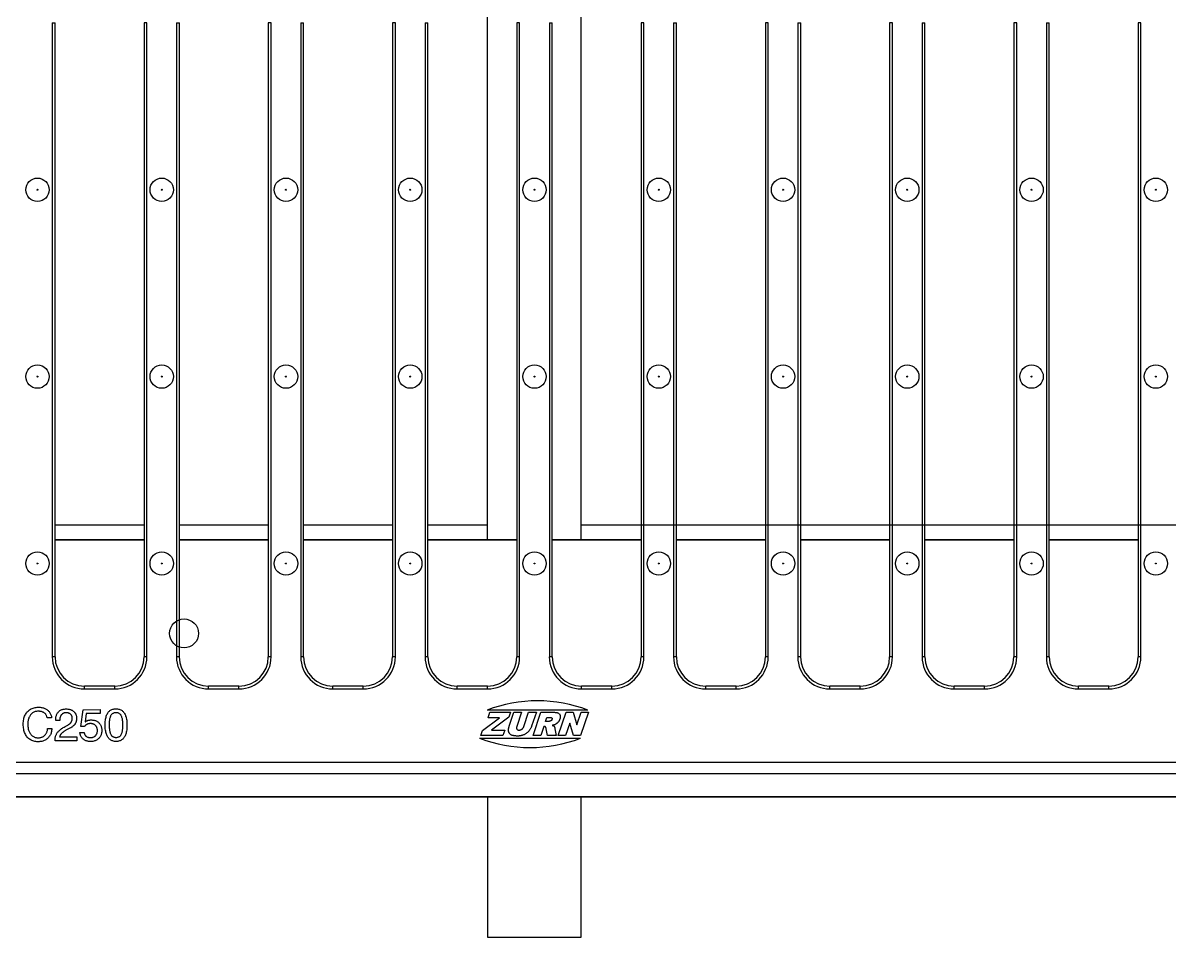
# Model space of a CAD drawing. Extents: x -2 to 148, y 0 to 64.
# Drawn here: x 86.43 to 98.69, y 43.62 to 53.41 of the extents above; entities that cross this region are included whole.
import ezdxf

# ---------------------------------------------------------------- set-up
doc = ezdxf.new("R2010")
doc.units = 0
doc.header["$LTSCALE"] = 0.75
doc.header["$MEASUREMENT"] = 0
for name, color, linetype in [('BASE', 7, 'CONTINUOUS'), ('DIM', 2, 'CONTINUOUS'), ('FRAME', 7, 'CONTINUOUS'), ('SIDEWALL', 7, 'CONTINUOUS')]:
    doc.layers.add(name, color=color, linetype=linetype)
doc.layers.add('Visible Edges(DANS)', color=7, linetype='CONTINUOUS', lineweight=25)
doc.layers.add('Visible Tangent Edges(DANS)', color=7, linetype='CONTINUOUS', lineweight=25)

# ---------------------------------------------------------------- blocks, each defined once
blk = doc.blocks.new('12 grate')
at = {"layer": 'Visible Edges(DANS)'}
for p, q in [((30.001, 62.106), (30.001, 68.89)), ((30.953, 68.89), (30.953, 62.106)), ((31.331, 62.106), (31.331, 68.89)), ((32.283, 68.89), (32.283, 62.106)), ((32.661, 62.106), (32.661, 68.89)), ((33.613, 68.89), (33.613, 62.106)), ((33.991, 62.106), (33.991, 68.89)), ((34.943, 68.89), (34.943, 62.106)), ((35.321, 62.106), (35.321, 68.89)), ((36.273, 68.89), (36.273, 62.106)), ((36.651, 62.106), (36.651, 68.89)), ((37.603, 68.89), (37.603, 62.106)), ((37.981, 62.106), (37.981, 68.89)), ((38.933, 68.89), (38.933, 62.106)), ((39.311, 62.106), (39.311, 68.89)), ((40.263, 68.89), (40.263, 62.106)), ((40.641, 62.106), (40.641, 68.89)), ((41.593, 68.89), (41.593, 62.106)), ((30.639, 61.793), (30.314, 61.793)), ((31.969, 61.793), (31.644, 61.793)), ((33.299, 61.793), (32.974, 61.793)), ((34.629, 61.793), (34.304, 61.793)), ((35.959, 61.793), (35.634, 61.793)), ((37.289, 61.793), (36.964, 61.793)), ((38.619, 61.793), (38.294, 61.793)), ((39.949, 61.793), (39.624, 61.793)), ((41.279, 61.793), (40.954, 61.793)), ((30.275, 61.36), (30.301, 61.539)), ((30.301, 61.539), (30.482, 61.54)), ((30.334, 61.499), (30.321, 61.408)), ((30.482, 61.5), (30.334, 61.499)), ((30.482, 61.54), (30.482, 61.5)), ((35.704, 61.535), (34.624, 61.535)), ((34.635, 61.453), (34.655, 61.512)), ((34.655, 61.512), (34.874, 61.512)), ((34.874, 61.512), (34.856, 61.459)), ((34.861, 61.364), (34.912, 61.512)), ((34.912, 61.512), (34.994, 61.512)), ((34.994, 61.512), (34.942, 61.361)), ((35.018, 61.361), (35.069, 61.512)), ((35.069, 61.512), (35.152, 61.512)), ((35.152, 61.512), (35.101, 61.364)), ((35.116, 61.262), (35.201, 61.512)), ((35.201, 61.512), (35.33, 61.512)), ((35.385, 61.262), (35.471, 61.512)), ((35.471, 61.512), (35.546, 61.512)), ((35.546, 61.512), (35.586, 61.378)), ((35.586, 61.378), (35.632, 61.512)), ((35.71, 61.512), (35.625, 61.262)), ((35.632, 61.512), (35.71, 61.512)), ((29.963, 61.452), (29.917, 61.452)), ((29.92, 61.337), (29.966, 61.337)), ((30.007, 61.425), (30.007, 61.431)), ((30.051, 61.425), (30.007, 61.425)), ((30.051, 61.429), (30.051, 61.425)), ((30.107, 61.359), (30.136, 61.375)), ((30.159, 61.341), (30.13, 61.326)), ((30.314, 61.36), (30.275, 61.36)), ((34.575, 61.317), (34.757, 61.453)), ((34.757, 61.453), (34.635, 61.453)), ((34.856, 61.459), (34.673, 61.321)), ((35.232, 61.361), (35.199, 61.262)), ((35.235, 61.361), (35.232, 61.361)), ((35.25, 61.413), (35.265, 61.456)), ((35.278, 61.413), (35.25, 61.413)), ((35.265, 61.456), (35.294, 61.456)), ((35.509, 61.396), (35.463, 61.262)), ((35.549, 61.262), (35.509, 61.396)), ((30.049, 61.249), (30.232, 61.25)), ((30.232, 61.25), (30.232, 61.208)), ((30.266, 61.296), (30.311, 61.296)), ((34.544, 61.235), (35.624, 61.235)), ((34.557, 61.262), (34.575, 61.317)), ((34.794, 61.262), (34.557, 61.262)), ((34.673, 61.321), (34.814, 61.321)), ((34.814, 61.321), (34.794, 61.262)), ((35.199, 61.262), (35.116, 61.262)), ((35.272, 61.262), (35.257, 61.336)), ((35.362, 61.262), (35.272, 61.262)), ((35.351, 61.336), (35.362, 61.262)), ((35.463, 61.262), (35.385, 61.262)), ((35.625, 61.262), (35.549, 61.262)), ((30, 61.207), (30, 61.21)), ((30.232, 61.208), (30, 61.207)), ((27.812, 60.979), (42.449, 60.979))]:
    blk.add_line(p, q, dxfattribs=at)
at = {"layer": 'Visible Edges(DANS)', "flags": 128}
for points in [[(29.66, 61.386), (29.66, 61.399), (29.661, 61.412), (29.663, 61.425), (29.665, 61.437), (29.667, 61.448), (29.671, 61.46), (29.675, 61.47), (29.679, 61.481), (29.684, 61.49), (29.69, 61.499), (29.696, 61.508), (29.703, 61.517), (29.711, 61.524), (29.719, 61.531), (29.727, 61.538), (29.736, 61.544), (29.745, 61.549), (29.755, 61.553), (29.765, 61.557), (29.776, 61.56), (29.786, 61.562), (29.798, 61.564), (29.81, 61.565), (29.822, 61.565)], [(29.82, 61.523), (29.811, 61.523), (29.803, 61.522), (29.795, 61.521), (29.787, 61.519), (29.78, 61.517), (29.773, 61.514), (29.766, 61.51), (29.76, 61.506), (29.754, 61.502), (29.748, 61.497), (29.743, 61.492), (29.738, 61.486), (29.733, 61.479), (29.729, 61.472), (29.725, 61.465), (29.721, 61.457), (29.718, 61.449), (29.716, 61.44), (29.714, 61.431), (29.712, 61.422), (29.71, 61.412), (29.709, 61.402), (29.709, 61.391), (29.709, 61.38)], [(29.917, 61.452), (29.916, 61.457), (29.914, 61.463), (29.913, 61.468), (29.91, 61.473), (29.908, 61.478), (29.906, 61.482), (29.903, 61.487), (29.9, 61.491), (29.897, 61.495), (29.893, 61.498), (29.889, 61.502), (29.885, 61.505), (29.881, 61.508), (29.876, 61.511), (29.872, 61.513), (29.867, 61.515), (29.862, 61.517), (29.856, 61.519), (29.851, 61.52), (29.845, 61.521), (29.839, 61.522), (29.833, 61.523), (29.827, 61.523), (29.82, 61.523)], [(29.822, 61.565), (29.832, 61.565), (29.841, 61.565), (29.85, 61.564), (29.859, 61.562), (29.868, 61.56), (29.876, 61.558), (29.884, 61.555), (29.892, 61.552), (29.899, 61.549), (29.906, 61.544), (29.913, 61.54), (29.919, 61.535), (29.925, 61.53), (29.931, 61.524), (29.936, 61.519), (29.941, 61.512), (29.945, 61.506), (29.949, 61.499), (29.953, 61.492), (29.956, 61.485), (29.958, 61.477), (29.961, 61.469), (29.962, 61.46), (29.963, 61.452)], [(30.007, 61.431), (30.007, 61.439), (30.008, 61.448), (30.009, 61.456), (30.01, 61.464), (30.012, 61.472), (30.014, 61.479), (30.017, 61.486), (30.02, 61.493), (30.024, 61.499), (30.028, 61.505), (30.032, 61.511), (30.037, 61.516), (30.042, 61.521), (30.048, 61.526), (30.053, 61.53), (30.059, 61.534), (30.066, 61.537), (30.073, 61.54), (30.08, 61.542), (30.087, 61.544), (30.095, 61.546), (30.102, 61.547), (30.111, 61.548), (30.119, 61.548)], [(30.117, 61.507), (30.112, 61.507), (30.107, 61.507), (30.103, 61.506), (30.098, 61.505), (30.094, 61.504), (30.09, 61.502), (30.086, 61.5), (30.082, 61.498), (30.078, 61.495), (30.075, 61.493), (30.072, 61.49), (30.069, 61.486), (30.066, 61.483), (30.063, 61.479), (30.061, 61.475), (30.059, 61.471), (30.057, 61.466), (30.056, 61.461), (30.054, 61.456), (30.053, 61.451), (30.052, 61.446), (30.052, 61.44), (30.051, 61.435), (30.051, 61.429)], [(30.185, 61.448), (30.185, 61.452), (30.184, 61.457), (30.184, 61.461), (30.183, 61.465), (30.182, 61.469), (30.18, 61.472), (30.179, 61.476), (30.177, 61.479), (30.175, 61.482), (30.172, 61.485), (30.169, 61.488), (30.167, 61.491), (30.163, 61.494), (30.16, 61.496), (30.157, 61.498), (30.153, 61.5), (30.149, 61.502), (30.145, 61.503), (30.141, 61.505), (30.137, 61.506), (30.132, 61.506), (30.127, 61.507), (30.122, 61.507), (30.117, 61.507)], [(30.119, 61.548), (30.128, 61.548), (30.136, 61.547), (30.143, 61.546), (30.151, 61.545), (30.158, 61.543), (30.165, 61.541), (30.171, 61.539), (30.178, 61.536), (30.184, 61.533), (30.19, 61.529), (30.195, 61.525), (30.2, 61.52), (30.205, 61.516), (30.21, 61.511), (30.214, 61.506), (30.217, 61.5), (30.221, 61.494), (30.223, 61.488), (30.226, 61.482), (30.228, 61.476), (30.229, 61.469), (30.23, 61.462), (30.231, 61.455), (30.231, 61.448)], [(30.536, 61.374), (30.536, 61.388), (30.537, 61.402), (30.538, 61.415), (30.539, 61.427), (30.541, 61.439), (30.543, 61.45), (30.546, 61.461), (30.549, 61.471), (30.552, 61.48), (30.556, 61.489), (30.561, 61.497), (30.565, 61.505), (30.57, 61.512), (30.576, 61.519), (30.582, 61.525), (30.588, 61.53), (30.595, 61.535), (30.602, 61.539), (30.609, 61.542), (30.617, 61.545), (30.625, 61.547), (30.634, 61.549), (30.643, 61.55), (30.652, 61.55)], [(30.583, 61.375), (30.583, 61.386), (30.583, 61.397), (30.583, 61.407), (30.584, 61.417), (30.585, 61.427), (30.587, 61.435), (30.588, 61.444), (30.59, 61.452), (30.592, 61.459), (30.594, 61.466), (30.596, 61.472), (30.599, 61.478), (30.602, 61.483), (30.605, 61.487), (30.609, 61.492), (30.612, 61.496), (30.616, 61.499), (30.621, 61.502), (30.625, 61.504), (30.63, 61.507), (30.635, 61.508), (30.641, 61.509), (30.646, 61.51), (30.652, 61.51)], [(30.652, 61.55), (30.661, 61.55), (30.67, 61.549), (30.679, 61.547), (30.687, 61.545), (30.695, 61.543), (30.703, 61.539), (30.71, 61.535), (30.717, 61.531), (30.723, 61.525), (30.729, 61.519), (30.734, 61.513), (30.74, 61.506), (30.744, 61.498), (30.749, 61.49), (30.753, 61.481), (30.756, 61.472), (30.76, 61.462), (30.762, 61.451), (30.765, 61.44), (30.767, 61.428), (30.768, 61.416), (30.769, 61.403), (30.77, 61.389), (30.77, 61.375)], [(30.652, 61.51), (30.658, 61.51), (30.664, 61.509), (30.669, 61.508), (30.674, 61.507), (30.679, 61.505), (30.684, 61.502), (30.688, 61.499), (30.692, 61.496), (30.696, 61.492), (30.699, 61.488), (30.703, 61.483), (30.706, 61.478), (30.708, 61.473), (30.711, 61.466), (30.713, 61.46), (30.715, 61.453), (30.717, 61.445), (30.718, 61.436), (30.72, 61.428), (30.721, 61.418), (30.722, 61.408), (30.722, 61.398), (30.723, 61.387), (30.723, 61.375)], [(35.33, 61.512), (35.339, 61.512), (35.347, 61.512), (35.354, 61.511), (35.361, 61.511), (35.367, 61.51), (35.373, 61.509), (35.378, 61.507), (35.382, 61.506), (35.387, 61.504), (35.39, 61.502), (35.394, 61.5), (35.397, 61.497), (35.4, 61.494), (35.402, 61.49), (35.404, 61.486), (35.406, 61.482), (35.407, 61.478), (35.408, 61.473), (35.408, 61.469), (35.408, 61.464), (35.408, 61.458), (35.407, 61.453), (35.406, 61.447), (35.404, 61.441)], [(29.819, 61.197), (29.807, 61.197), (29.795, 61.198), (29.784, 61.2), (29.773, 61.202), (29.762, 61.205), (29.753, 61.209), (29.743, 61.213), (29.734, 61.219), (29.725, 61.225), (29.717, 61.231), (29.71, 61.239), (29.702, 61.247), (29.696, 61.255), (29.69, 61.264), (29.684, 61.274), (29.679, 61.284), (29.675, 61.295), (29.671, 61.306), (29.667, 61.318), (29.665, 61.331), (29.663, 61.344), (29.661, 61.357), (29.66, 61.371), (29.66, 61.386)], [(29.709, 61.38), (29.709, 61.369), (29.71, 61.359), (29.711, 61.349), (29.712, 61.34), (29.714, 61.331), (29.717, 61.322), (29.719, 61.314), (29.723, 61.306), (29.726, 61.298), (29.73, 61.291), (29.735, 61.284), (29.74, 61.277), (29.745, 61.271), (29.75, 61.265), (29.756, 61.26), (29.762, 61.256), (29.769, 61.252), (29.775, 61.248), (29.782, 61.245), (29.789, 61.243), (29.797, 61.241), (29.804, 61.24), (29.812, 61.239), (29.821, 61.239)], [(29.966, 61.337), (29.966, 61.326), (29.964, 61.316), (29.962, 61.307), (29.96, 61.297), (29.957, 61.288), (29.954, 61.279), (29.95, 61.271), (29.946, 61.263), (29.941, 61.256), (29.935, 61.248), (29.93, 61.241), (29.923, 61.235), (29.916, 61.229), (29.909, 61.223), (29.901, 61.218), (29.894, 61.214), (29.885, 61.21), (29.877, 61.206), (29.868, 61.203), (29.859, 61.201), (29.849, 61.199), (29.839, 61.198), (29.829, 61.197), (29.819, 61.197)], [(30, 61.21), (30.001, 61.218), (30.001, 61.226), (30.002, 61.234), (30.003, 61.241), (30.004, 61.248), (30.006, 61.255), (30.008, 61.262), (30.011, 61.269), (30.014, 61.275), (30.017, 61.281), (30.02, 61.287), (30.024, 61.293), (30.028, 61.299), (30.033, 61.304), (30.038, 61.31), (30.044, 61.315), (30.05, 61.321), (30.057, 61.326), (30.064, 61.332), (30.071, 61.337), (30.08, 61.343), (30.088, 61.348), (30.097, 61.354), (30.107, 61.359)], [(30.136, 61.375), (30.14, 61.378), (30.144, 61.38), (30.148, 61.382), (30.151, 61.385), (30.155, 61.388), (30.158, 61.39), (30.161, 61.393), (30.164, 61.396), (30.166, 61.398), (30.169, 61.401), (30.171, 61.404), (30.173, 61.407), (30.175, 61.41), (30.177, 61.413), (30.178, 61.416), (30.18, 61.419), (30.181, 61.423), (30.182, 61.426), (30.183, 61.429), (30.184, 61.433), (30.184, 61.437), (30.185, 61.44), (30.185, 61.444), (30.185, 61.448)], [(30.231, 61.448), (30.231, 61.442), (30.231, 61.436), (30.23, 61.431), (30.229, 61.425), (30.228, 61.42), (30.227, 61.415), (30.225, 61.41), (30.223, 61.405), (30.221, 61.4), (30.219, 61.395), (30.216, 61.391), (30.214, 61.386), (30.21, 61.382), (30.207, 61.378), (30.203, 61.374), (30.2, 61.37), (30.195, 61.366), (30.191, 61.362), (30.186, 61.358), (30.181, 61.354), (30.176, 61.351), (30.17, 61.347), (30.165, 61.344), (30.159, 61.341)], [(30.378, 61.391), (30.375, 61.391), (30.372, 61.391), (30.369, 61.391), (30.366, 61.39), (30.363, 61.39), (30.36, 61.389), (30.357, 61.388), (30.354, 61.387), (30.351, 61.387), (30.348, 61.386), (30.345, 61.384), (30.343, 61.383), (30.34, 61.382), (30.337, 61.38), (30.335, 61.379), (30.332, 61.377), (30.33, 61.375), (30.327, 61.373), (30.325, 61.371), (30.323, 61.369), (30.321, 61.367), (30.318, 61.365), (30.316, 61.362), (30.314, 61.36)], [(30.321, 61.408), (30.323, 61.41), (30.325, 61.411), (30.327, 61.413), (30.329, 61.415), (30.332, 61.416), (30.334, 61.417), (30.336, 61.419), (30.339, 61.42), (30.342, 61.421), (30.344, 61.422), (30.347, 61.423), (30.35, 61.424), (30.352, 61.425), (30.355, 61.426), (30.358, 61.427), (30.361, 61.428), (30.364, 61.428), (30.367, 61.429), (30.37, 61.429), (30.373, 61.429), (30.376, 61.43), (30.379, 61.43), (30.382, 61.43), (30.385, 61.43)], [(30.454, 61.316), (30.454, 61.322), (30.453, 61.327), (30.452, 61.333), (30.451, 61.338), (30.45, 61.343), (30.449, 61.347), (30.447, 61.352), (30.445, 61.356), (30.442, 61.36), (30.439, 61.364), (30.436, 61.368), (30.433, 61.371), (30.43, 61.374), (30.426, 61.377), (30.422, 61.38), (30.418, 61.382), (30.414, 61.384), (30.409, 61.386), (30.405, 61.388), (30.4, 61.389), (30.395, 61.39), (30.39, 61.391), (30.384, 61.391), (30.378, 61.391)], [(30.385, 61.43), (30.394, 61.43), (30.402, 61.429), (30.41, 61.428), (30.418, 61.427), (30.425, 61.425), (30.432, 61.423), (30.439, 61.42), (30.446, 61.417), (30.452, 61.413), (30.458, 61.409), (30.464, 61.405), (30.469, 61.4), (30.474, 61.395), (30.479, 61.389), (30.483, 61.383), (30.487, 61.377), (30.49, 61.371), (30.493, 61.364), (30.495, 61.357), (30.497, 61.35), (30.499, 61.343), (30.5, 61.335), (30.5, 61.327), (30.501, 61.319)], [(30.653, 61.2), (30.644, 61.2), (30.635, 61.201), (30.627, 61.203), (30.618, 61.205), (30.61, 61.208), (30.603, 61.211), (30.596, 61.215), (30.589, 61.22), (30.583, 61.225), (30.577, 61.231), (30.571, 61.237), (30.566, 61.244), (30.562, 61.252), (30.557, 61.26), (30.553, 61.269), (30.55, 61.278), (30.547, 61.288), (30.544, 61.299), (30.542, 61.31), (30.54, 61.322), (30.538, 61.334), (30.537, 61.347), (30.536, 61.36), (30.536, 61.374)], [(30.653, 61.24), (30.647, 61.24), (30.642, 61.241), (30.636, 61.242), (30.631, 61.244), (30.626, 61.246), (30.622, 61.248), (30.617, 61.251), (30.613, 61.254), (30.61, 61.258), (30.606, 61.262), (30.603, 61.267), (30.6, 61.272), (30.597, 61.278), (30.595, 61.284), (30.592, 61.29), (30.59, 61.298), (30.589, 61.305), (30.587, 61.314), (30.586, 61.323), (30.585, 61.332), (30.584, 61.342), (30.583, 61.352), (30.583, 61.363), (30.583, 61.375)], [(30.723, 61.375), (30.723, 61.364), (30.722, 61.353), (30.722, 61.342), (30.721, 61.332), (30.72, 61.323), (30.719, 61.314), (30.717, 61.306), (30.716, 61.298), (30.714, 61.291), (30.712, 61.284), (30.709, 61.278), (30.706, 61.272), (30.704, 61.267), (30.7, 61.262), (30.697, 61.258), (30.693, 61.254), (30.689, 61.251), (30.685, 61.248), (30.68, 61.246), (30.675, 61.244), (30.67, 61.242), (30.665, 61.241), (30.659, 61.24), (30.653, 61.24)], [(30.77, 61.375), (30.77, 61.361), (30.769, 61.348), (30.768, 61.335), (30.767, 61.323), (30.765, 61.311), (30.763, 61.3), (30.76, 61.289), (30.757, 61.279), (30.754, 61.27), (30.75, 61.261), (30.746, 61.253), (30.741, 61.245), (30.736, 61.238), (30.73, 61.231), (30.724, 61.225), (30.718, 61.22), (30.711, 61.216), (30.704, 61.211), (30.697, 61.208), (30.689, 61.205), (30.681, 61.203), (30.672, 61.201), (30.663, 61.2), (30.653, 61.2)], [(34.854, 61.322), (34.854, 61.324), (34.854, 61.326), (34.854, 61.328), (34.854, 61.329), (34.854, 61.331), (34.855, 61.333), (34.855, 61.335), (34.855, 61.337), (34.855, 61.339), (34.856, 61.341), (34.856, 61.342), (34.856, 61.344), (34.856, 61.346), (34.857, 61.348), (34.857, 61.349), (34.857, 61.351), (34.858, 61.353), (34.858, 61.354), (34.859, 61.356), (34.859, 61.358), (34.86, 61.359), (34.86, 61.361), (34.86, 61.362), (34.861, 61.364)], [(34.942, 61.361), (34.941, 61.358), (34.94, 61.355), (34.94, 61.352), (34.939, 61.349), (34.939, 61.347), (34.939, 61.344), (34.939, 61.342), (34.939, 61.34), (34.94, 61.337), (34.94, 61.335), (34.941, 61.334), (34.942, 61.332), (34.943, 61.33), (34.945, 61.329), (34.946, 61.327), (34.948, 61.326), (34.95, 61.325), (34.952, 61.324), (34.954, 61.323), (34.956, 61.323), (34.958, 61.322), (34.961, 61.322), (34.964, 61.322), (34.967, 61.322)], [(34.967, 61.322), (34.97, 61.322), (34.973, 61.322), (34.975, 61.322), (34.978, 61.323), (34.981, 61.323), (34.983, 61.324), (34.986, 61.325), (34.989, 61.326), (34.991, 61.327), (34.993, 61.329), (34.996, 61.33), (34.998, 61.332), (35, 61.333), (35.002, 61.335), (35.004, 61.337), (35.006, 61.339), (35.008, 61.342), (35.01, 61.344), (35.011, 61.346), (35.013, 61.349), (35.014, 61.352), (35.016, 61.355), (35.017, 61.358), (35.018, 61.361)], [(35.101, 61.364), (35.099, 61.358), (35.097, 61.353), (35.095, 61.348), (35.092, 61.342), (35.089, 61.337), (35.086, 61.332), (35.083, 61.327), (35.08, 61.322), (35.076, 61.317), (35.073, 61.312), (35.069, 61.308), (35.065, 61.303), (35.06, 61.299), (35.056, 61.295), (35.051, 61.291), (35.046, 61.287), (35.041, 61.284), (35.036, 61.28), (35.031, 61.277), (35.025, 61.275), (35.02, 61.272), (35.014, 61.27), (35.008, 61.268), (35.003, 61.266)], [(35.25, 61.355), (35.25, 61.356), (35.249, 61.356), (35.249, 61.356), (35.248, 61.357), (35.248, 61.357), (35.247, 61.358), (35.247, 61.358), (35.246, 61.358), (35.245, 61.358), (35.245, 61.359), (35.244, 61.359), (35.244, 61.359), (35.243, 61.359), (35.242, 61.36), (35.242, 61.36), (35.241, 61.36), (35.24, 61.36), (35.239, 61.36), (35.239, 61.36), (35.238, 61.36), (35.237, 61.361), (35.237, 61.361), (35.236, 61.361), (35.235, 61.361)], [(35.257, 61.336), (35.257, 61.338), (35.256, 61.339), (35.256, 61.34), (35.256, 61.341), (35.256, 61.342), (35.255, 61.343), (35.255, 61.344), (35.255, 61.345), (35.255, 61.346), (35.254, 61.347), (35.254, 61.348), (35.254, 61.349), (35.253, 61.35), (35.253, 61.35), (35.253, 61.351), (35.253, 61.352), (35.252, 61.352), (35.252, 61.353), (35.252, 61.353), (35.251, 61.354), (35.251, 61.354), (35.251, 61.354), (35.251, 61.355), (35.25, 61.355)], [(35.297, 61.416), (35.296, 61.416), (35.295, 61.416), (35.294, 61.416), (35.293, 61.415), (35.292, 61.415), (35.291, 61.415), (35.29, 61.415), (35.289, 61.415), (35.288, 61.415), (35.287, 61.414), (35.286, 61.414), (35.285, 61.414), (35.285, 61.414), (35.284, 61.414), (35.283, 61.414), (35.282, 61.414), (35.282, 61.414), (35.281, 61.414), (35.281, 61.413), (35.28, 61.413), (35.28, 61.413), (35.279, 61.413), (35.279, 61.413), (35.278, 61.413)], [(35.294, 61.456), (35.297, 61.456), (35.3, 61.456), (35.303, 61.456), (35.305, 61.455), (35.308, 61.455), (35.31, 61.455), (35.312, 61.454), (35.313, 61.454), (35.315, 61.453), (35.316, 61.452), (35.317, 61.452), (35.318, 61.451), (35.319, 61.45), (35.319, 61.449), (35.32, 61.448), (35.32, 61.447), (35.32, 61.445), (35.32, 61.444), (35.32, 61.443), (35.32, 61.441), (35.32, 61.44), (35.32, 61.438), (35.32, 61.437), (35.319, 61.435)], [(35.319, 61.435), (35.319, 61.434), (35.318, 61.433), (35.318, 61.432), (35.317, 61.431), (35.316, 61.43), (35.316, 61.429), (35.315, 61.428), (35.314, 61.427), (35.313, 61.426), (35.313, 61.425), (35.312, 61.424), (35.311, 61.423), (35.31, 61.422), (35.309, 61.421), (35.308, 61.421), (35.307, 61.42), (35.306, 61.419), (35.304, 61.419), (35.303, 61.418), (35.302, 61.418), (35.301, 61.417), (35.3, 61.417), (35.299, 61.417), (35.297, 61.416)], [(35.348, 61.379), (35.347, 61.379), (35.346, 61.378), (35.345, 61.378), (35.344, 61.378), (35.343, 61.377), (35.342, 61.377), (35.341, 61.376), (35.34, 61.376), (35.339, 61.376), (35.338, 61.375), (35.337, 61.375), (35.335, 61.375), (35.334, 61.374), (35.333, 61.374), (35.332, 61.374), (35.331, 61.373), (35.33, 61.373), (35.329, 61.373), (35.327, 61.373), (35.326, 61.373), (35.325, 61.372), (35.324, 61.372), (35.322, 61.372), (35.321, 61.372)], [(35.321, 61.372), (35.322, 61.372), (35.323, 61.372), (35.324, 61.372), (35.325, 61.372), (35.326, 61.372), (35.326, 61.371), (35.327, 61.371), (35.328, 61.371), (35.329, 61.371), (35.33, 61.371), (35.33, 61.371), (35.331, 61.37), (35.332, 61.37), (35.332, 61.37), (35.333, 61.37), (35.333, 61.369), (35.334, 61.369), (35.335, 61.369), (35.335, 61.368), (35.336, 61.368), (35.336, 61.368), (35.337, 61.367), (35.337, 61.367), (35.337, 61.367)], [(35.337, 61.367), (35.338, 61.366), (35.339, 61.365), (35.339, 61.364), (35.34, 61.364), (35.341, 61.363), (35.341, 61.362), (35.342, 61.36), (35.343, 61.359), (35.343, 61.358), (35.344, 61.356), (35.345, 61.355), (35.346, 61.353), (35.346, 61.351), (35.347, 61.35), (35.348, 61.348), (35.348, 61.347), (35.349, 61.345), (35.349, 61.344), (35.35, 61.342), (35.35, 61.341), (35.35, 61.34), (35.351, 61.338), (35.351, 61.337), (35.351, 61.336)], [(35.404, 61.441), (35.402, 61.438), (35.401, 61.434), (35.4, 61.431), (35.398, 61.428), (35.396, 61.425), (35.395, 61.421), (35.393, 61.418), (35.391, 61.415), (35.389, 61.413), (35.387, 61.41), (35.384, 61.407), (35.382, 61.405), (35.38, 61.402), (35.377, 61.399), (35.375, 61.397), (35.372, 61.395), (35.369, 61.393), (35.366, 61.39), (35.364, 61.388), (35.361, 61.386), (35.358, 61.385), (35.355, 61.383), (35.352, 61.381), (35.348, 61.379)], [(29.821, 61.239), (29.828, 61.239), (29.835, 61.24), (29.841, 61.241), (29.848, 61.242), (29.854, 61.244), (29.86, 61.246), (29.866, 61.248), (29.871, 61.251), (29.876, 61.254), (29.881, 61.258), (29.886, 61.262), (29.891, 61.266), (29.895, 61.27), (29.899, 61.275), (29.903, 61.28), (29.906, 61.286), (29.909, 61.291), (29.912, 61.297), (29.914, 61.303), (29.916, 61.309), (29.918, 61.316), (29.919, 61.323), (29.92, 61.329), (29.92, 61.337)], [(30.13, 61.326), (30.124, 61.323), (30.117, 61.319), (30.112, 61.316), (30.106, 61.313), (30.101, 61.309), (30.096, 61.306), (30.092, 61.303), (30.087, 61.3), (30.083, 61.297), (30.079, 61.294), (30.076, 61.291), (30.073, 61.288), (30.07, 61.285), (30.067, 61.282), (30.065, 61.279), (30.062, 61.276), (30.06, 61.273), (30.058, 61.269), (30.056, 61.266), (30.054, 61.263), (30.053, 61.259), (30.051, 61.256), (30.05, 61.253), (30.049, 61.249)], [(30.381, 61.199), (30.373, 61.199), (30.365, 61.2), (30.358, 61.201), (30.351, 61.202), (30.344, 61.203), (30.337, 61.205), (30.33, 61.208), (30.324, 61.211), (30.318, 61.214), (30.312, 61.217), (30.307, 61.221), (30.301, 61.225), (30.296, 61.23), (30.292, 61.235), (30.287, 61.24), (30.283, 61.245), (30.28, 61.251), (30.277, 61.256), (30.274, 61.262), (30.272, 61.269), (30.269, 61.275), (30.268, 61.282), (30.267, 61.289), (30.266, 61.296)], [(30.311, 61.296), (30.311, 61.292), (30.312, 61.288), (30.314, 61.284), (30.315, 61.28), (30.317, 61.277), (30.318, 61.273), (30.32, 61.27), (30.322, 61.267), (30.325, 61.264), (30.327, 61.261), (30.33, 61.258), (30.333, 61.255), (30.336, 61.253), (30.339, 61.251), (30.342, 61.249), (30.346, 61.247), (30.35, 61.246), (30.353, 61.244), (30.357, 61.243), (30.361, 61.242), (30.365, 61.242), (30.37, 61.241), (30.374, 61.241), (30.379, 61.241)], [(30.379, 61.241), (30.384, 61.241), (30.389, 61.241), (30.395, 61.242), (30.4, 61.243), (30.404, 61.245), (30.409, 61.246), (30.414, 61.248), (30.418, 61.25), (30.422, 61.253), (30.426, 61.255), (30.43, 61.258), (30.433, 61.262), (30.436, 61.265), (30.439, 61.269), (30.442, 61.273), (30.445, 61.277), (30.447, 61.281), (30.449, 61.286), (30.45, 61.29), (30.451, 61.295), (30.452, 61.3), (30.453, 61.305), (30.454, 61.311), (30.454, 61.316)], [(30.501, 61.319), (30.501, 61.31), (30.5, 61.301), (30.499, 61.293), (30.497, 61.285), (30.495, 61.278), (30.493, 61.27), (30.49, 61.263), (30.486, 61.257), (30.482, 61.25), (30.478, 61.244), (30.473, 61.238), (30.468, 61.232), (30.462, 61.227), (30.456, 61.222), (30.45, 61.218), (30.443, 61.214), (30.436, 61.21), (30.429, 61.207), (30.422, 61.205), (30.414, 61.203), (30.406, 61.201), (30.398, 61.2), (30.39, 61.199), (30.381, 61.199)], [(34.951, 61.258), (34.945, 61.258), (34.939, 61.258), (34.932, 61.259), (34.926, 61.259), (34.919, 61.26), (34.912, 61.261), (34.906, 61.262), (34.9, 61.263), (34.894, 61.264), (34.889, 61.266), (34.884, 61.268), (34.88, 61.271), (34.876, 61.274), (34.872, 61.277), (34.869, 61.28), (34.866, 61.284), (34.863, 61.288), (34.861, 61.293), (34.858, 61.297), (34.857, 61.302), (34.855, 61.307), (34.854, 61.312), (34.854, 61.317), (34.854, 61.322)], [(35.003, 61.266), (35.001, 61.265), (34.999, 61.265), (34.997, 61.264), (34.996, 61.264), (34.994, 61.263), (34.992, 61.263), (34.99, 61.262), (34.988, 61.262), (34.986, 61.261), (34.984, 61.261), (34.982, 61.26), (34.98, 61.26), (34.978, 61.26), (34.975, 61.259), (34.973, 61.259), (34.971, 61.259), (34.968, 61.259), (34.966, 61.259), (34.964, 61.258), (34.961, 61.258), (34.959, 61.258), (34.956, 61.258), (34.954, 61.258), (34.951, 61.258)]]:
    blk.add_lwpolyline(points, dxfattribs=at)
at = {"layer": 'Visible Edges(DANS)'}
for centre in [(29.812, 67.104), (31.142, 67.104), (32.472, 67.104), (33.802, 67.104), (35.132, 67.104), (36.462, 67.104), (37.792, 67.104), (39.122, 67.104), (40.452, 67.104), (41.782, 67.104), (29.812, 65.104), (31.142, 65.104), (32.472, 65.104), (33.802, 65.104), (35.132, 65.104), (36.462, 65.104), (37.792, 65.104), (39.122, 65.104), (40.452, 65.104), (41.782, 65.104), (29.812, 63.104), (31.142, 63.104), (32.472, 63.104), (33.802, 63.104), (35.132, 63.104), (36.462, 63.104), (37.792, 63.104), (39.122, 63.104), (40.452, 63.104), (41.782, 63.104)]:
    blk.add_circle(centre, 0.125, dxfattribs=at)
for centre, radius, start, end in [((30.314, 62.106), 0.314, 180, 270), ((30.639, 62.106), 0.314, 270, 0), ((31.644, 62.106), 0.314, 180, 270), ((31.969, 62.106), 0.314, 270, 0), ((32.974, 62.106), 0.314, 180, 270), ((33.299, 62.106), 0.314, 270, 0), ((34.304, 62.106), 0.314, 180, 270), ((34.629, 62.106), 0.314, 270, 0), ((35.634, 62.106), 0.314, 180, 270), ((35.959, 62.106), 0.314, 270, 0), ((36.964, 62.106), 0.314, 180, 270), ((37.289, 62.106), 0.314, 270, 0), ((38.294, 62.106), 0.314, 180, 270), ((38.619, 62.106), 0.314, 270, 0), ((39.624, 62.106), 0.314, 180, 270), ((39.949, 62.106), 0.314, 270, 0), ((40.954, 62.106), 0.314, 180, 270), ((41.279, 62.106), 0.314, 270, 0), ((35.164, 60.127), 1.508, 69.017, 110.983), ((35.084, 62.643), 1.508, 249.017, 290.983)]:
    blk.add_arc(centre, radius, start, end, dxfattribs=at)
at = {"layer": 'Visible Tangent Edges(DANS)'}
for p, q in [((29.971, 68.89), (29.971, 62.106)), ((29.971, 68.89), (30.001, 68.89)), ((30.983, 68.89), (30.953, 68.89)), ((30.983, 62.106), (30.983, 68.89)), ((31.301, 68.89), (31.301, 62.106)), ((31.301, 68.89), (31.331, 68.89)), ((32.313, 68.89), (32.283, 68.89)), ((32.313, 62.106), (32.313, 68.89)), ((32.631, 68.89), (32.631, 62.106)), ((32.631, 68.89), (32.661, 68.89)), ((33.643, 68.89), (33.613, 68.89)), ((33.643, 62.106), (33.643, 68.89)), ((33.961, 68.89), (33.961, 62.106)), ((33.961, 68.89), (33.991, 68.89)), ((34.973, 68.89), (34.943, 68.89)), ((34.973, 62.106), (34.973, 68.89)), ((35.291, 68.89), (35.291, 62.106)), ((35.291, 68.89), (35.321, 68.89)), ((36.303, 68.89), (36.273, 68.89)), ((36.303, 62.106), (36.303, 68.89)), ((36.621, 68.89), (36.621, 62.106)), ((36.621, 68.89), (36.651, 68.89)), ((37.633, 68.89), (37.603, 68.89)), ((37.633, 62.106), (37.633, 68.89)), ((37.951, 68.89), (37.951, 62.106)), ((37.951, 68.89), (37.981, 68.89)), ((38.963, 68.89), (38.933, 68.89)), ((38.963, 62.106), (38.963, 68.89)), ((39.281, 68.89), (39.281, 62.106)), ((39.281, 68.89), (39.311, 68.89)), ((40.293, 68.89), (40.263, 68.89)), ((40.293, 62.106), (40.293, 68.89)), ((40.611, 68.89), (40.611, 62.106)), ((40.611, 68.89), (40.641, 68.89)), ((41.623, 68.89), (41.593, 68.89)), ((41.623, 62.106), (41.623, 68.89)), ((30.001, 62.106), (29.971, 62.106)), ((30.983, 62.106), (30.953, 62.106)), ((31.331, 62.106), (31.301, 62.106)), ((32.313, 62.106), (32.283, 62.106)), ((32.661, 62.106), (32.631, 62.106)), ((33.643, 62.106), (33.613, 62.106)), ((33.991, 62.106), (33.961, 62.106)), ((34.973, 62.106), (34.943, 62.106)), ((35.321, 62.106), (35.291, 62.106)), ((36.303, 62.106), (36.273, 62.106)), ((36.651, 62.106), (36.621, 62.106)), ((37.633, 62.106), (37.603, 62.106)), ((37.981, 62.106), (37.951, 62.106)), ((38.963, 62.106), (38.933, 62.106)), ((39.311, 62.106), (39.281, 62.106)), ((40.293, 62.106), (40.263, 62.106)), ((40.641, 62.106), (40.611, 62.106)), ((41.623, 62.106), (41.593, 62.106)), ((30.314, 61.763), (30.314, 61.793)), ((30.314, 61.763), (30.639, 61.763)), ((30.639, 61.763), (30.639, 61.793)), ((31.644, 61.763), (31.644, 61.793)), ((31.644, 61.763), (31.969, 61.763)), ((31.969, 61.763), (31.969, 61.793)), ((32.974, 61.763), (32.974, 61.793)), ((32.974, 61.763), (33.299, 61.763)), ((33.299, 61.763), (33.299, 61.793)), ((34.304, 61.763), (34.304, 61.793)), ((34.304, 61.763), (34.629, 61.763)), ((34.629, 61.763), (34.629, 61.793)), ((35.634, 61.763), (35.634, 61.793)), ((35.634, 61.763), (35.959, 61.763)), ((35.959, 61.763), (35.959, 61.793)), ((36.964, 61.763), (36.964, 61.793)), ((36.964, 61.763), (37.289, 61.763)), ((37.289, 61.763), (37.289, 61.793)), ((38.294, 61.763), (38.294, 61.793)), ((38.294, 61.763), (38.619, 61.763)), ((38.619, 61.763), (38.619, 61.793)), ((39.624, 61.763), (39.624, 61.793)), ((39.624, 61.763), (39.949, 61.763)), ((39.949, 61.763), (39.949, 61.793)), ((40.954, 61.763), (40.954, 61.793)), ((40.954, 61.763), (41.279, 61.763)), ((41.279, 61.763), (41.279, 61.793))]:
    blk.add_line(p, q, dxfattribs=at)
for centre in [(29.812, 67.104), (31.142, 67.104), (32.472, 67.104), (33.802, 67.104), (35.132, 67.104), (36.462, 67.104), (37.792, 67.104), (39.122, 67.104), (40.452, 67.104), (41.782, 67.104), (29.812, 65.104), (31.142, 65.104), (32.472, 65.104), (33.802, 65.104), (35.132, 65.104), (36.462, 65.104), (37.792, 65.104), (39.122, 65.104), (40.452, 65.104), (41.782, 65.104), (29.812, 63.104), (31.142, 63.104), (32.472, 63.104), (33.802, 63.104), (35.132, 63.104), (36.462, 63.104), (37.792, 63.104), (39.122, 63.104), (40.452, 63.104), (41.782, 63.104)]:
    blk.add_circle(centre, 0.005, dxfattribs=at)
for centre, start, end in [((30.314, 62.106), 180, 270), ((30.639, 62.106), 270, 0), ((31.644, 62.106), 180, 270), ((31.969, 62.106), 270, 0), ((32.974, 62.106), 180, 270), ((33.299, 62.106), 270, 0), ((34.304, 62.106), 180, 270), ((34.629, 62.106), 270, 0), ((35.634, 62.106), 180, 270), ((35.959, 62.106), 270, 0), ((36.964, 62.106), 180, 270), ((37.289, 62.106), 270, 0), ((38.294, 62.106), 180, 270), ((38.619, 62.106), 270, 0), ((39.624, 62.106), 180, 270), ((39.949, 62.106), 270, 0), ((40.954, 62.106), 180, 270), ((41.279, 62.106), 270, 0)]:
    blk.add_arc(centre, 0.344, start, end, dxfattribs=at)

msp = doc.modelspace()

# ---------------------------------------------------------------- linework, layer by layer
at = {"layer": 'BASE', "linetype": 'Continuous'}
for p, q in [((87.72175, 48.0334), (86.76962, 48.0334)), ((89.05175, 48.0334), (88.09962, 48.0334)), ((90.38175, 48.0334), (89.42962, 48.0334)), ((91.39944, 48.0334), (90.75962, 48.0334)), ((101.90247, 48.0334), (92.39944, 48.0334)), ((93.04175, 48.0334), (92.39944, 48.0334)), ((94.37175, 48.0334), (93.41962, 48.0334)), ((95.70175, 48.0334), (94.74962, 48.0334)), ((97.03175, 48.0334), (96.07962, 48.0334)), ((98.36175, 48.0334), (97.40962, 48.0334)), ((87.72175, 47.8734), (86.76962, 47.8734)), ((89.05175, 47.8734), (88.09962, 47.8734)), ((90.38175, 47.8734), (89.42962, 47.8734)), ((91.71175, 47.8734), (90.75962, 47.8734)), ((93.04175, 47.8734), (92.08962, 47.8734)), ((94.37175, 47.8734), (93.41962, 47.8734)), ((95.70175, 47.8734), (94.74962, 47.8734)), ((97.03175, 47.8734), (96.07962, 47.8734)), ((98.36175, 47.8734), (97.40962, 47.8734))]:
    msp.add_line(p, q, dxfattribs=at)
at = {"layer": 'FRAME'}
for p, q in [((91.39944, 47.8734), (91.39944, 53.46665)), ((92.39944, 47.8734), (92.39944, 53.46665)), ((86.76962, 47.8734), (87.72175, 47.8734)), ((88.09962, 47.8734), (89.05175, 47.8734)), ((89.42962, 47.8734), (90.38175, 47.8734)), ((90.75962, 47.8734), (91.71175, 47.8734)), ((92.08962, 47.8734), (93.04175, 47.8734)), ((93.41962, 47.8734), (94.37175, 47.8734)), ((94.74962, 47.8734), (95.70175, 47.8734)), ((96.07962, 47.8734), (97.03175, 47.8734)), ((97.40962, 47.8734), (98.36175, 47.8734)), ((61.89944, 45.3734), (141.89944, 45.3734)), ((61.89944, 45.1234), (141.89944, 45.1234)), ((91.39944, 45.1234), (91.39944, 43.6234)), ((92.39944, 43.6234), (92.39944, 45.1234)), ((91.39944, 43.6234), (92.39944, 43.6234))]:
    msp.add_line(p, q, dxfattribs=at)
msp.add_circle((88.14944, 46.8734), 0.155, dxfattribs=at)
at = {"layer": 'SIDEWALL', "linetype": 'Continuous'}
for p, q in [((87.72175, 47.8734), (86.76962, 47.8734)), ((89.05175, 47.8734), (88.09962, 47.8734)), ((90.38175, 47.8734), (89.42962, 47.8734)), ((91.71175, 47.8734), (90.75962, 47.8734)), ((93.04175, 47.8734), (92.08962, 47.8734)), ((94.37175, 47.8734), (93.41962, 47.8734)), ((95.70175, 47.8734), (94.74962, 47.8734)), ((97.03175, 47.8734), (96.07962, 47.8734)), ((98.36175, 47.8734), (97.40962, 47.8734)), ((101.34247, 45.1234), (62.15247, 45.1234))]:
    msp.add_line(p, q, dxfattribs=at)

# ---------------------------------------------------------------- block references
at = {"layer": 'DIM'}
msp.add_blockref('12 grate', (56.76893, -15.48283), dxfattribs=at)

doc.saveas('drawing.dxf')
